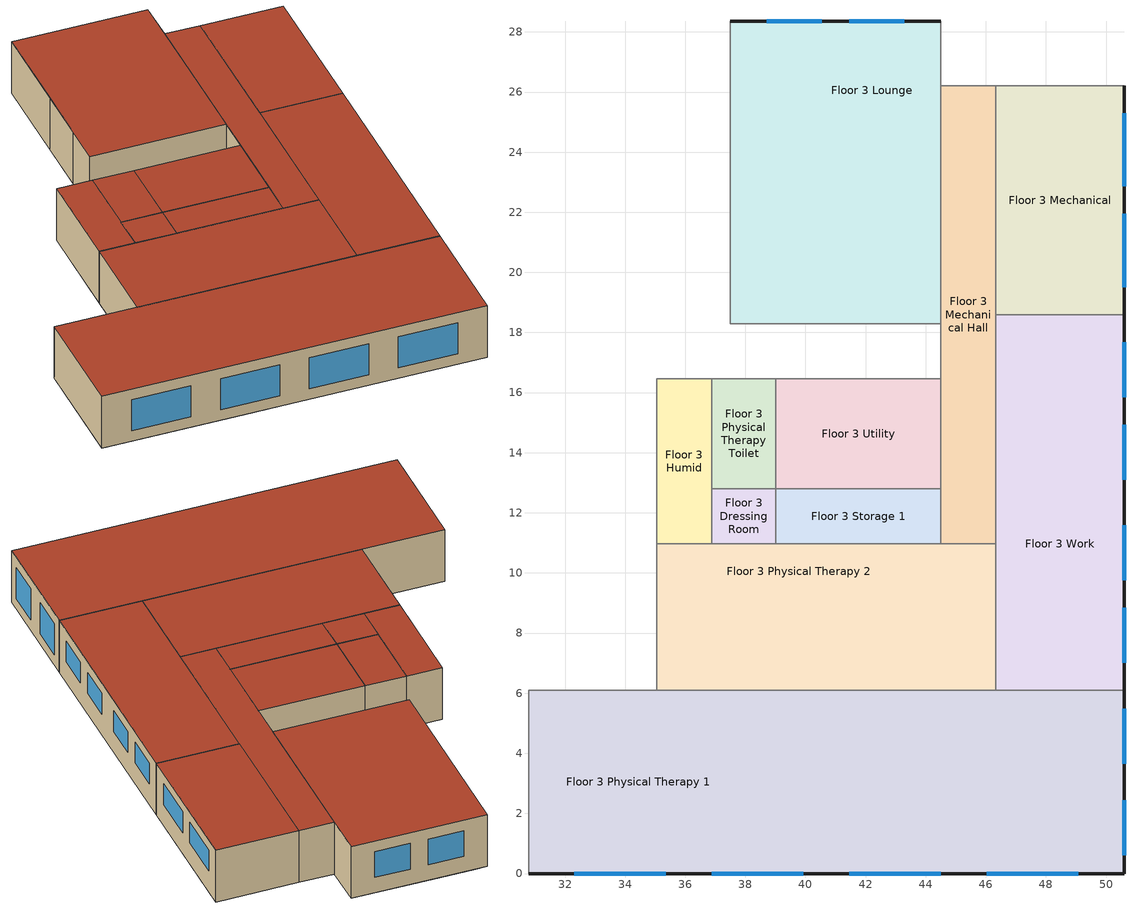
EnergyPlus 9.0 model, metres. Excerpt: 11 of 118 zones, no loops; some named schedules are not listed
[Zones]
Floor 3 Dressing Room
 floor to Floor 2 X-Ray (int_slab_floor): 36.88,12.8 39.01,12.8 39.01,10.97 36.88,10.97 z6.1
 wall to Floor 3 Physical Therapy Toilet (int_wall): 39.01,12.8 36.88,12.8 z6.1:9.14
 wall to Floor 3 Humid (int_wall): 36.88,12.8 36.88,10.97 z6.1:9.14
 wall to Floor 3 Physical Therapy 2 (int_wall): 36.88,10.97 39.01,10.97 z6.1:9.14
 wall to Floor 3 Storage 1 (int_wall): 39.01,10.97 39.01,12.8 z6.1:9.14
 roof outside (nonres_roof): 39.01,12.8 36.88,12.8 36.88,10.97 39.01,10.97 z9.14
Floor 3 Humid
 floor to Floor 2 X-Ray (int_slab_floor): 35.05,16.46 36.88,16.46 36.88,10.97 35.05,10.97 z6.1
 wall to Floor 3 Physical Therapy 2 (int_wall): 35.05,10.97 36.88,10.97 z6.1:9.14
 wall to Floor 3 Treatment (int_wall): 35.05,16.46 35.05,10.97 z6.1:9.14
 wall to Floor 3 Office Hall (int_wall): 36.88,16.46 35.05,16.46 z6.1:9.14
 wall to Floor 3 Physical Therapy Toilet (int_wall): 36.88,12.8 36.88,16.46 z6.1:9.14
 roof outside (nonres_roof): 36.88,16.46 35.05,16.46 35.05,10.97 36.88,10.97 z9.14
Floor 3 Lounge
 floor to Floor 2 Nurse Station 1 (int_slab_floor): 39.93,18.29 39.93,21.34 44.5,21.34 44.5,18.29 z6.1
 floor to Floor 2 Exam 7 (int_slab_floor): 38.1,18.29 37.49,18.29 37.49,28.35 38.1,28.35 z6.1
 floor to Floor 2 Exam 6 (int_slab_floor): 44.5,23.77 39.93,23.77 39.93,28.35 44.5,28.35 z6.1
 floor to Floor 2 Storage 2 (int_slab_floor): 44.5,23.77 44.5,21.34 39.93,21.34 39.93,23.77 z6.1
 floor to Floor 2 Exam Hall 4 (int_slab_floor): 39.93,18.29 38.1,18.29 38.1,28.35 39.93,28.35 z6.1
 wall outside (nonres_ext_wall): 44.5,28.35 37.49,28.35 z6.1:9.14
 wall to Floor 3 Office Hall (int_wall): 37.49,18.29 44.5,18.29 z6.1:9.14
 wall to Floor 3 Mechanical Hall (int_wall): 44.5,18.29 44.5,26.21 z6.1:9.14
 wall to NE Stair (int_wall): 44.5,26.21 44.5,28.35 z6.1:9.14
 wall to Floor 3 Storage 2 (int_wall): 37.49,20.42 37.49,18.29 z6.1:9.14
 wall to Floor 3 Lounge Toilet (int_wall): 37.49,28.35 37.49,23.47 z6.1:9.14
 wall to Floor 3 Locker (int_wall): 37.49,23.47 37.49,20.42 z6.1:9.14
 window (NonresWindow_U_0.29_SHGC_0.45): 43.28,28.35 41.45,28.35 / 40.54,28.35 38.71,28.35 z7.01:8.53
 roof outside (nonres_roof): 44.5,28.35 37.49,28.35 37.49,18.29 44.5,18.29 z9.14
Floor 3 Mechanical
 floor to Floor 2 Exam 5 (int_slab_floor): 50.6,26.21 50.6,18.59 46.33,18.59 46.33,26.21 z6.1
 wall outside (nonres_ext_wall): 50.6,18.59 50.6,26.21 z6.1:9.14
 wall to NE Stair (int_wall): 50.6,26.21 46.33,26.21 z6.1:9.14
 wall to Floor 3 Mechanical Hall (int_wall): 46.33,26.21 46.33,18.59 z6.1:9.14
 wall to Floor 3 Work (int_wall): 46.33,18.59 50.6,18.59 z6.1:9.14
 window (NonresWindow_U_0.29_SHGC_0.45): 50.6,19.51 50.6,21.95 / 50.6,22.86 50.6,25.3 z7.32:8.53
 roof outside (nonres_roof): 50.6,18.59 50.6,26.21 46.33,26.21 46.33,18.59 z9.14
Floor 3 Mechanical Hall
 floor to Floor 2 Office Hall (int_slab_floor): 46.33,10.97 44.5,10.97 44.5,26.21 46.33,26.21 z6.1
 wall to Floor 3 Work (int_wall): 46.33,10.97 46.33,18.59 z6.1:9.14
 wall to NE Stair (int_wall): 46.33,26.21 44.5,26.21 z6.1:9.14
 wall to Floor 3 Physical Therapy 2 (int_wall): 44.5,10.97 46.33,10.97 z6.1:9.14
 wall to Floor 3 Utility (int_wall): 44.5,16.46 44.5,12.8 z6.1:9.14
 wall to Floor 3 Office Hall (int_wall): 44.5,18.29 44.5,16.46 z6.1:9.14
 wall to Floor 3 Storage 1 (int_wall): 44.5,12.8 44.5,10.97 z6.1:9.14
 roof outside (nonres_roof): 46.33,10.97 46.33,26.21 44.5,26.21 44.5,10.97 z9.14
Floor 3 Physical Therapy 1
 floor to Floor 2 Office (int_slab_floor): 50.6,3.66 46.33,3.66 46.33,6.1 50.6,6.1 z6.1
 floor to Floor 2 Conference (int_slab_floor): 50.6,0 42.06,0 42.06,3.66 50.6,3.66 z6.1
 floor to Floor 2 Conference Toilet (int_slab_floor): 44.5,3.66 42.06,3.66 42.06,6.1 44.5,6.1 z6.1
 floor to Floor 2 Office Hall (int_slab_floor): 46.33,3.66 44.5,3.66 44.5,6.1 46.33,6.1 z6.1
 floor to Floor 2 Exam 3 (int_slab_floor): 30.78,6.1 38.1,6.1 38.1,0 30.78,0 z6.1
 floor to Floor 2 Exam 4 (int_slab_floor): 42.06,0 39.93,0 39.93,3.66 42.06,3.66 z6.1
 floor to Floor 2 Storage 1 (int_slab_floor): 42.06,3.66 39.93,3.66 39.93,6.1 42.06,6.1 z6.1
 floor to Floor 2 Exam Hall 3 (int_slab_floor): 39.93,0 38.1,0 38.1,6.1 39.93,6.1 z6.1
 wall outside (nonres_ext_wall): 30.78,0 50.6,0 50.6,6.1 z6.1:9.14
 wall to Floor 3 Undeveloped 1 (int_wall): 30.78,6.1 30.78,0 z6.1:9.14
 wall to Floor 3 Work (int_wall): 50.6,6.1 46.33,6.1 z6.1:9.14
 wall to Floor 3 Physical Therapy 2 (int_wall): 46.33,6.1 35.05,6.1 z6.1:9.14
 wall to Floor 3 Treatment (int_wall): 35.05,6.1 30.78,6.1 z6.1:9.14
 window (NonresWindow_U_0.29_SHGC_0.45): 50.6,0.61 50.6,2.44 / 50.6,3.66 50.6,5.49 / 32.31,0 35.36,0 / 36.88,0 39.93,0 / 41.45,0 44.5,0 / 46.02,0 49.07,0 z6.71:8.53
 roof outside (nonres_roof): 30.78,6.1 30.78,0 50.6,0 50.6,6.1 z9.14
Floor 3 Physical Therapy 2
 floor to Floor 2 Exam 3 (int_slab_floor): 35.05,6.1 35.05,9.14 38.1,9.14 38.1,6.1 z6.1
 floor to Floor 2 Exam Hall 3 (int_slab_floor): 38.1,6.1 38.1,9.14 39.93,9.14 39.93,6.1 z6.1
 floor to Floor 2 Dictation (int_slab_floor): 39.93,6.1 39.93,9.14 42.06,9.14 42.06,6.1 z6.1
 floor to Floor 2 Lounge (int_slab_floor): 42.06,6.1 42.06,9.14 44.5,9.14 44.5,6.1 z6.1
 floor to Floor 2 Office Hall (int_slab_floor): 44.5,6.1 44.5,10.97 46.33,10.97 46.33,6.1 z6.1
 floor to Floor 2 Reception Hall (int_slab_floor): 44.5,10.97 44.5,9.14 35.05,9.14 35.05,10.97 z6.1
 wall to Floor 3 Treatment (int_wall): 35.05,10.97 35.05,6.1 z6.1:9.14
 wall to Floor 3 Work (int_wall): 46.33,6.1 46.33,10.97 z6.1:9.14
 wall to Floor 3 Storage 1 (int_wall): 44.5,10.97 39.01,10.97 z6.1:9.14
 roof outside (nonres_roof): 35.05,6.1 46.33,6.1 46.33,10.97 35.05,10.97 z9.14
Floor 3 Physical Therapy Toilet
 floor to Floor 2 X-Ray (int_slab_floor): 39.01,12.8 36.88,12.8 36.88,16.46 39.01,16.46 z6.1
 wall to Floor 3 Utility (int_wall): 39.01,12.8 39.01,16.46 z6.1:9.14
 wall to Floor 3 Office Hall (int_wall): 39.01,16.46 36.88,16.46 z6.1:9.14
 roof outside (nonres_roof): 36.88,12.8 39.01,12.8 39.01,16.46 36.88,16.46 z9.14
Floor 3 Storage 1
 floor to Floor 2 Scheduling 1 (int_slab_floor): 39.01,10.97 39.01,12.8 44.5,12.8 44.5,10.97 z6.1
 wall to Floor 3 Utility (int_wall): 44.5,12.8 39.01,12.8 z6.1:9.14
 roof outside (nonres_roof): 39.01,12.8 39.01,10.97 44.5,10.97 44.5,12.8 z9.14
Floor 3 Utility
 floor to Floor 2 Scheduling 1 (int_slab_floor): 44.5,16.46 44.5,12.8 39.01,12.8 39.01,16.46 z6.1
 wall to Floor 3 Office Hall (int_wall): 44.5,16.46 39.01,16.46 z6.1:9.14
 roof outside (nonres_roof): 44.5,12.8 44.5,16.46 39.01,16.46 39.01,12.8 z9.14
Floor 3 Work
 floor to Floor 2 Office (int_slab_floor): 46.33,6.1 46.33,15.85 50.6,15.85 50.6,6.1 z6.1
 floor to Floor 2 Utility (int_slab_floor): 50.6,18.59 50.6,15.85 46.33,15.85 46.33,18.59 z6.1
 wall outside (nonres_ext_wall): 50.6,6.1 50.6,18.59 z6.1:9.14
 window (NonresWindow_U_0.29_SHGC_0.45): 50.6,15.85 50.6,17.68 / 50.6,13.11 50.6,14.94 / 50.6,7.01 50.6,8.84 / 50.6,9.75 50.6,11.58 z7.32:8.53
 roof outside (nonres_roof): 46.33,6.1 50.6,6.1 50.6,18.59 46.33,18.59 z9.14
[Building]
OutPatientHealthCare: North Axis {deg}=0; Terrain=City; Loads Convergence Tolerance Value=0.04; Temperature Convergence Tolerance Value {deltaC}=0.2; Solar Distribution=FullInteriorAndExterior; Maximum Number of Warmup Days=25; Minimum Number of Warmup Days=6
[Site:Location]
Site:Location=Fairbanks Intl Arpt_AK_USA Design_Conditions; Latitude {N+ S-}=64.82; Longitude {W- E+}=-147.85; Time Zone Relative to GMT {GMT+/-}=-9; Elevation {m}=133
[SizingPeriod:DesignDay] Day of Month=21; Dry-Bulb Temperature Range Modifier Type=DefaultMultipliers; Humidity Condition Type=Wetbulb; Barometric Pressure {Pa}=99737; Rain {Yes/No}=No; Snow on ground {Yes/No}=No; Daylight Savings Time Indicator=No
Name | Month | Day Type | Maximum Dry-Bulb Temperature {C} | Daily Dry-Bulb Temperature Range {C} | Wetbulb at Maximum Dry-Bulb {C} | Wind Speed {m/s} design conditions vs. traditional 6.71 m/s (15 mph) | Wind Direction {Degrees; N=0, S=180} | Solar Model Indicator | Clearness {0.0 to 1.1} | Wind Speed {m/s} design conditions vs. traditional 3.35 m/s (7mph) | ASHRAE Clear Sky Optical Depth for Beam Irradiance (taub) | ASHRAE Clear Sky Optical Depth for Diffuse Irradiance (taud)
Fairbanks Intl Arpt Ann Htg 99.6% Condns DB | 1 | WinterDesignDay | -41.9 | 0 | -41.9 | 0.3 | 20 | ASHRAEClearSky | 0
Fairbanks Intl Arpt Ann Clg .4% Condns DB=>MWB | 7 | SummerDesignDay | 27.4 | 10.2 | 16.1 |  | 180 | ASHRAETau |  | 3.1 | 0.387 | 2.212
[Site:WaterMainsTemperature]
Calculation Method=Correlation; Annual average outdoor air temperature {C}=-1.525; Maximum difference in monthly average outdoor air temperatures {C}=36.2
[Site:GroundTemperature:FCfactorMethod]
January Ground Temperature {C}=-3.1; February Ground Temperature {C}=-17.7; March Ground Temperature {C}=-19.3; April Ground Temperature {C}=-17.6; May Ground Temperature {C}=-15.4; June Ground Temperature {C}=-10.3; July Ground Temperature {C}=0.7; August Ground Temperature {C}=10.6; September Ground Temperature {C}=16; October Ground Temperature {C}=16.9; November Ground Temperature {C}=14.2; December Ground Temperature {C}=6.7
[Material:NoMass]
CP02 CARPET PAD: VeryRough, 0.21648, 0.9, 0.7, 0.8
Nonres_Roof_Insulation: MediumSmooth, 6.09289, 0.9, 0.7, 0.7
Nonres_Exterior_Wall_Insulation: MediumSmooth, 3.52984, 0.9, 0.7, 0.7
[Construction]
InteriorFurnishings: Std Wood 6inch
int_wall: G01 13mm gypsum board, G01 13mm gypsum board
int_slab_floor: 100mm Normalweight concrete floor, CP02 CARPET PAD
nonres_roof: F13 Built-up roofing, Nonres_Roof_Insulation, F08 Metal surface
nonres_ext_wall: F07 25mm stucco, G01 16mm gypsum board, Nonres_Exterior_Wall_Insulation, G01 16mm gypsum board
NonresWindow_U_0.29_SHGC_0.45: Glazing Layer
[Material]
Name | Roughness | Thickness {m} | Conductivity {W/m-K} | Density {kg/m3} | Specific Heat {J/kg-K} | Thermal Absorptance | Solar Absorptance | Visible Absorptance | Absorptance:Thermal | Absorptance:Solar | Absorptance:Visible
Std Wood 6inch | MediumSmooth | 0.15 | 0.12 | 540 | 1210 | 0.9 | 0.7 | 0.7
F07 25mm stucco | Smooth | 0.0254 | 0.72 | 1856 | 840 | 0.9 | 0.7 | 0.7
F08 Metal surface | Smooth | 0.0008 | 45.28 | 7824 | 500
F13 Built-up roofing | Rough | 0.0095 | 0.16 | 1120 | 1460 |  |  |  | 0.9 | 0.7
G01 13mm gypsum board | Smooth | 0.0127 | 0.16 | 800 | 1090 |  |  |  | 0.9 | 0.7 | 0.5
G01 16mm gypsum board | MediumSmooth | 0.0159 | 0.16 | 800 | 1090
100mm Normalweight concrete floor | MediumRough | 0.1016 | 2.31 | 2322 | 832
[WindowMaterial:SimpleGlazingSystem]
Glazing Layer: U-Factor {W/m2-K}=1.6467; Solar Heat Gain Coefficient=0.45; Visible Transmittance=0.45
[Zone] Type=1; Multiplier=1; Ceiling Height {m}=-9999; Floor Area {m2}=autocalculate; Part of Total Floor Area=Yes
Name | Volume {m3}
Floor 3 Dressing Room | 11.8931
Floor 3 Humid; Floor 3 Storage 1 | 30.5822
Floor 3 Lounge | 214.9249
Floor 3 Mechanical | 99.109
Floor 3 Mechanical Hall | 84.9505
Floor 3 Physical Therapy 1 | 368.119
Floor 3 Physical Therapy 2 | 167.6357
Floor 3 Physical Therapy Toilet | 23.7862
Floor 3 Utility | 61.1644
Floor 3 Work | 162.5387
[InternalMass] Construction=InteriorFurnishings
Name | Zone | Surface Area {m2}
Floor 3 Dressing Room_InternalMass_1 | Floor 3 Dressing Room | 7.8039
Floor 3 Humid_InternalMass_1 | Floor 3 Humid | 20.0671
Floor 3 Lounge_InternalMass_1 | Floor 3 Lounge | 141.0268
Floor 3 Mechanical_InternalMass_1 | Floor 3 Mechanical | 65.0321
Floor 3 Mechanical Hall_InternalMass_1 | Floor 3 Mechanical Hall | 55.7418
Floor 3 Physical Therapy 1_InternalMass_1 | Floor 3 Physical Therapy 1 | 241.5479
Floor 3 Physical Therapy 2_InternalMass_1 | Floor 3 Physical Therapy 2 | 109.9972
Floor 3 Physical Therapy Toilet_InternalMass_1 | Floor 3 Physical Therapy Toilet | 15.6077
Floor 3 Storage 1_InternalMass_1 | Floor 3 Storage 1 | 20.0671
Floor 3 Utility_InternalMass_1 | Floor 3 Utility | 40.1341
Floor 3 Work_InternalMass_1 | Floor 3 Work | 106.6527
[People] Number of People Calculation Method=People/Area; Fraction Radiant=0.3; Sensible Heat Fraction=AUTOCALCULATE; Activity Level Schedule=ACTIVITY_SCH; Enable ASHRAE 55 Comfort Warnings=No; Mean Radiant Temperature Calculation Type=ZoneAveraged; Work Efficiency Schedule=WORK_EFF_SCH; Clothing Insulation Calculation Method=ClothingInsulationSchedule; Clothing Insulation Schedule=CLOTHING_SCH; Air Velocity Schedule=AIR_VELO_SCH; Thermal Comfort Model 1 Type=FANGER
Name | Zone or ZoneList | Number of People Schedule | People per Zone Floor Area {person/m2}
Floor 3 Dressing Room People | Floor 3 Dressing Room | OFFICE_OCC_w_SB_SCH | 0.0538248
Floor 3 Humid People | Floor 3 Humid | OFFICE_OCC_w_SB_SCH | 0.0538248
Floor 3 Lounge People | Floor 3 Lounge | BLDG_OCC_SCH | 0.161474
Floor 3 Physical Therapy 1 People | Floor 3 Physical Therapy 1 | BLDG_OCC_SCH | 0.215299
Floor 3 Physical Therapy 2 People | Floor 3 Physical Therapy 2 | BLDG_OCC_SCH | 0.215299
Floor 3 Work People | Floor 3 Work | OFFICE_OCC_w_SB_SCH | 0.0538248
[Lights] Design Level Calculation Method=Watts/Area; Return Air Fraction=0; Fraction Radiant=0.7; Fraction Visible=0.2; Fraction Replaceable=1; Return Air Fraction Calculated from Plenum Temperature=No
Name | Zone or ZoneList | Schedule | Watts per Zone Floor Area {W/m2}
Floor 3 Dressing Room_Lights | Floor 3 Dressing Room | BLDG_LIGHT_OFFICE_SCH | 10.7531
Floor 3 Humid_Lights | Floor 3 Humid | BLDG_LIGHT_OFFICE_SCH | 10.7531
Floor 3 Lounge_Lights | Floor 3 Lounge | BLDG_LIGHT_LOUNGE_SCH | 8.91252
Floor 3 Mechanical_Lights | Floor 3 Mechanical | BLDG_LIGHT_SCH | 9.20314
Floor 3 Mechanical Hall_Lights | Floor 3 Mechanical Hall | BLDG_LIGHT_CORRIDOR_SCH | 6.39376
Floor 3 Physical Therapy 1_Lights | Floor 3 Physical Therapy 1 | BLDG_LIGHT_EXAM_SCH | 8.81564
Floor 3 Physical Therapy 2_Lights | Floor 3 Physical Therapy 2 | BLDG_LIGHT_EXAM_SCH | 8.81564
Floor 3 Physical Therapy Toilet_Lights | Floor 3 Physical Therapy Toilet | BLDG_LIGHT_TOILET_SCH | 9.49377
Floor 3 Storage 1_Lights | Floor 3 Storage 1 | BLDG_LIGHT_STORAGE_SCH | 6.10314
Floor 3 Utility_Lights | Floor 3 Utility | BLDG_LIGHT_STORAGE_SCH | 6.10314
Floor 3 Work_Lights | Floor 3 Work | BLDG_LIGHT_OFFICE_SCH | 10.7531
[ElectricEquipment] Schedule=BLDG_EQUIP_SCH; Design Level Calculation Method=EquipmentLevel; Fraction Latent=0; Fraction Radiant=0.5; Fraction Lost=0
Name | Zone or ZoneList | Design Level {W}
Floor 3 Dressing Room_PlugMisc_Equip | Floor 3 Dressing Room | 46.1988
Floor 3 Humid_PlugMisc_Equip | Floor 3 Humid | 118.797
Floor 3 Lounge_PlugMisc_Equip | Floor 3 Lounge | 2276.88
Floor 3 Mechanical_PlugMisc_Equip | Floor 3 Mechanical | 1750.01
Floor 3 Mechanical Hall_PlugMisc_Equip | Floor 3 Mechanical Hall | 120.1236
Floor 3 Physical Therapy 1_PlugMisc_Equip | Floor 3 Physical Therapy 1 | 1950.5
Floor 3 Physical Therapy 2_PlugMisc_Equip | Floor 3 Physical Therapy 2 | 888.2274
Floor 3 Physical Therapy Toilet_PlugMisc_Equip | Floor 3 Physical Therapy Toilet | 33.6346
Floor 3 Storage 1_PlugMisc_Equip | Floor 3 Storage 1 | 10.8362
Floor 3 Utility_PlugMisc_Equip | Floor 3 Utility | 21.6724
Floor 3 Work_PlugMisc_Equip | Floor 3 Work | 631.3839
[Exterior:Lights]
Exterior_Lights: Schedule=Exterior_Lgt_ALWAYS_ON; Design Level {W}=8428.41; Control Option=AstronomicalClock
[Daylighting:Controls]
Floor 3 Lounge_DaylCtrl: Zone=Floor 3 Lounge; Daylighting Method=SplitFlux; Lighting Control Type=Stepped; Minimum Input Power Fraction for Continuous or ContinuousOff Dimming Control=0.3; Minimum Light Output Fraction for Continuous or ContinuousOff Dimming Control=0.2; Number of Stepped Control Steps=1; Probability Lighting will be Reset When Needed in Manual Stepped Control=1; Glare Calculation Daylighting Reference Point=Floor 3 Lounge_DaylRefPt1; Glare Calculation Azimuth Angle of View Direction Clockwise from Zone y-Axis {deg}=0; Maximum Allowable Discomfort Glare Index=22; Daylighting Reference Point 1=Floor 3 Lounge_DaylRefPt1; Fraction of Zone Controlled by Reference Point 1=0.24; Illuminance Setpoint at Reference Point 1 {lux}=161; Daylighting Reference Point 2=Floor 3 Lounge_DaylRefPt2; Fraction of Zone Controlled by Reference Point 2=0; Illuminance Setpoint at Reference Point 2 {lux}=161
[ZoneInfiltration:DesignFlowRate] Schedule=INFIL_SCH; Constant Term Coefficient=0; Temperature Term Coefficient=0; Velocity Term Coefficient=0.224; Velocity Squared Term Coefficient=0
Name | Zone or ZoneList | Design Flow Rate Calculation Method | Flow per Exterior Surface Area {m3/s-m2}
Floor 3 Lounge_Infiltration | Floor 3 Lounge | Flow/ExteriorWallArea | 1.55895e-05
Floor 3 Mechanical_Infiltration | Floor 3 Mechanical | Flow/ExteriorWallArea | 3.53893e-05
Floor 3 Physical Therapy 1_Infiltration | Floor 3 Physical Therapy 1 | Flow/ExteriorWallArea | 3.26014e-05
Floor 3 Work_Infiltration | Floor 3 Work | Flow/ExteriorWallArea | 3.53893e-05
Floor 3 Dressing Room_Infiltration | Floor 3 Dressing Room | Flow/ExteriorArea | 0.00056896
Floor 3 Humid_Infiltration | Floor 3 Humid | Flow/ExteriorArea | 0.00056896
Floor 3 Mechanical Hall_Infiltration | Floor 3 Mechanical Hall | Flow/ExteriorArea | 0.00056896
Floor 3 Physical Therapy 2_Infiltration | Floor 3 Physical Therapy 2 | Flow/ExteriorArea | 0.00056896
Floor 3 Physical Therapy Toilet_Infiltration | Floor 3 Physical Therapy Toilet | Flow/ExteriorArea | 0.00056896
Floor 3 Storage 1_Infiltration | Floor 3 Storage 1 | Flow/ExteriorArea | 0.00056896
Floor 3 Utility_Infiltration | Floor 3 Utility | Flow/ExteriorArea | 0.00056896
[Schedule:Compact]
ACTIVITY_SCH: Through: 12/31, For: AllDays, Until: 24:00, 120
WORK_EFF_SCH: Through: 12/31, For: AllDays, Until: 24:00, 0
AIR_VELO_SCH: Through: 12/31, For: AllDays, Until: 24:00, 0.2
CLOTHING_SCH: Through: 04/30, For: AllDays, Until: 24:00, 1, Through: 09/30, For: AllDays, Until: 24:00, 0.5, Through: 12/31, For: AllDays, Until: 24:00, 1
BLDG_LIGHT_OFFICE_SCH: Through: 12/31, For: Weekdays, Until: 4:00, 0.08591, Until: 6:00, 0.25773, Until: 7:00, 0.51546, Until: 18:00, 0.77319, Until: 20:00, 0.51546, Until: 22:00, 0.25773, Until: 24:00, 0.08591, For: SummerDesignDay, Until: 4:00, 0.1, Until: 6:00, 0.3, Until: 7:00, 0.6, Until: 18:00, 0.9, Until: 20:00, 0.6, Until: 22:00, 0.3, Until: 24:00, 0.1, For: WinterDesignDay, Until: 7:00, 0.1, Until: 9:00, 0.3, Until: 15:00, 0.4, Until: 20:00, 0.3, Until: 24:00, 0.1, For: Saturday, Until: 7:00, 0.08591, Until: 9:00, 0.25773, Until: 15:00, 0.34364, Until: 20:00, 0.25773, Until: 24:00, 0.08591, For: Sunday Holidays AllOtherDays, Until: 8:00, 0.05, Until: 17:00, 0.08591, Until: 24:00, 0.05
BLDG_OCC_SCH: Through: 12/31, For: Weekdays, Until: 04:00, 0.05, Until: 06:00, 0.2, Until: 07:00, 0.5, Until: 18:00, 0.9, Until: 20:00, 0.5, Until: 22:00, 0.2, Until: 24:00, 0.05, For: SummerDesignDay, Until: 04:00, 0.05, Until: 06:00, 0.2, Until: 07:00, 0.5, Until: 18:00, 0.9, Until: 20:00, 0.5, Until: 22:00, 0.2, Until: 24:00, 0.05, For: WinterDesignDay, Until: 07:00, 0.05, Until: 09:00, 0.2, Until: 15:00, 0.3, Until: 20:00, 0.2, Until: 24:00, 0.05, For: Saturday, Until: 07:00, 0.05, Until: 09:00, 0.2, Until: 15:00, 0.3, Until: 20:00, 0.2, Until: 24:00, 0.05, For: Sunday Holidays AllOtherDays, Until: 08:00, 0, Until: 17:00, 0.05, Until: 24:00, 0
OFFICE_OCC_w_SB_SCH: Through: 12/31, For: Weekdays, Until: 01:00, 0.05, Until: 02:00, 0.05, Until: 03:00, 0.05, Until: 04:00, 0.05, Until: 05:00, 0.2, Until: 06:00, 0.2, Until: 07:00, 0.5, Until: 08:00, 0.9, Until: 09:00, 0.9, Until: 10:00, 0.9, Until: 11:00, 0.9, Until: 12:00, 0.9, Until: 13:00, 0, Until: 14:00, 0.9, Until: 15:00, 0, Until: 16:00, 0.9, Until: 17:00, 0.9, Until: 18:00, 0.9, Until: 19:00, 0.5, Until: 20:00, 0.5, Until: 21:00, 0.2, Until: 22:00, 0.2, Until: 23:00, 0.05, Until: 24:00, 0.05, For: Saturdays, Until: 01:00, 0.05, Until: 02:00, 0.05, Until: 03:00, 0.05, Until: 04:00, 0.05, Until: 05:00, 0.05, Until: 06:00, 0.05, Until: 07:00, 0.05, Until: 08:00, 0.2, Until: 09:00, 0.2, Until: 10:00, 0.3, Until: 11:00, 0.3, Until: 12:00, 0, Until: 13:00, 0.3, Until: 14:00, 0.3, Until: 15:00, 0, Until: 16:00, 0.2, Until: 17:00, 0.2, Until: 18:00, 0.2, Until: 19:00, 0.2, Until: 20:00, 0.2, Until: 21:00, 0.05, Until: 22:00, 0.05, Until: 23:00, 0.05, Until: 24:00, 0.05, For: SummerDesignDay, Until: 04:00, 0.05, Until: 06:00, 0.2, Until: 07:00, 0.5, Until: 18:00, 0.9, Until: 20:00, 0.5, Until: 22:00, 0.2, Until: 24:00, 0.05, For: WinterDesignDay, Until: 07:00, 0.05, Until: 09:00, 0.2, Until: 15:00, 0.3, Until: 20:00, 0.2, Until: 24:00, 0.05, For: Sunday Holidays AllOtherDays, Until: 08:00, 0, Until: 17:00, 0.05, Until: 24:00, 0
